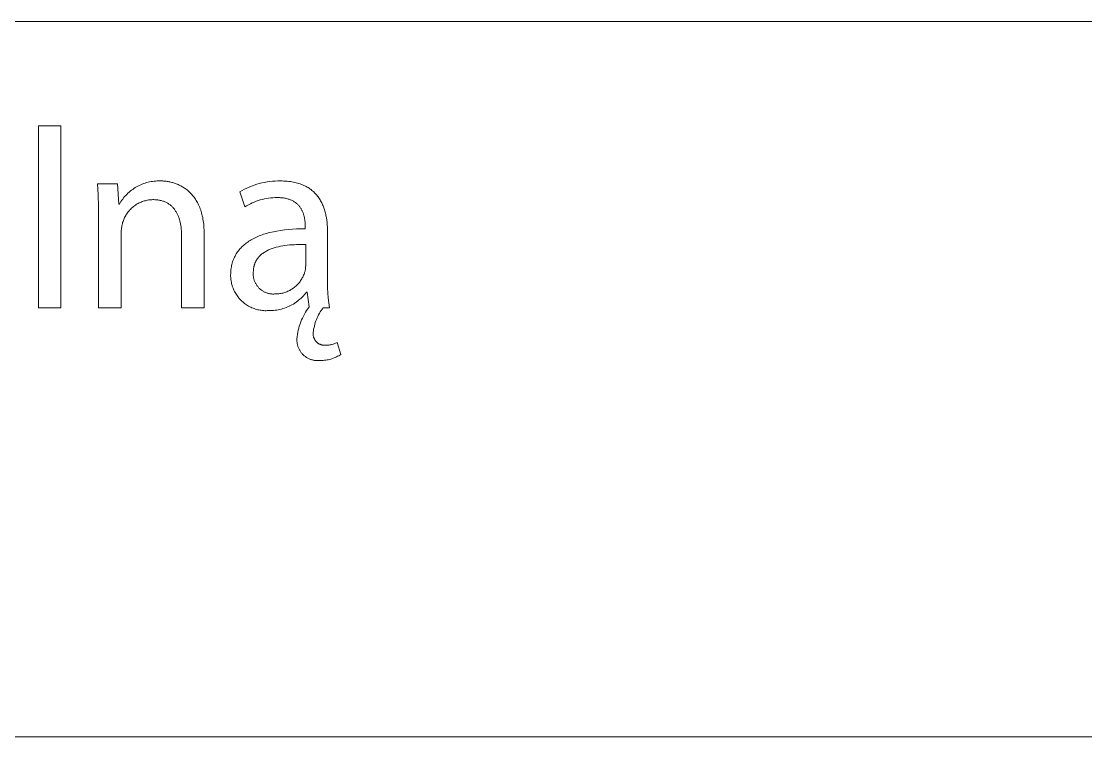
# Model space of a CAD drawing. Header units: millimetres. Extents: x -1246 to 2331, y -493 to 2006.
# Drawn here: x 2033.2 to 2182, y -492.9 to -392.9 of the extents above; entities that cross this region are included whole.
import ezdxf

# ---------------------------------------------------------------- set-up
doc = ezdxf.new("R2010")
doc.units = ezdxf.units.MM
doc.header["$MEASUREMENT"] = 0
doc.layers.add('Domyślny', color=7, linetype='Continuous', true_color=0x000000)

msp = doc.modelspace()

# ---------------------------------------------------------------- linework, layer by layer
at = {"layer": 'Domyślny', "color": 18, "lineweight": 15, "true_color": 0x000000}
for p, q in [((979.01, -392.91), (2327.49, -392.91)), ((2035.56, -407.5), (2038.71, -407.5)), ((2035.56, -432.93), (2035.56, -407.5)), ((2038.71, -407.5), (2038.71, -432.93)), ((2051.33, -415.3), (2051.54, -415.27)), ((2051.54, -415.27), (2051.75, -415.24)), ((2051.75, -415.24), (2051.97, -415.22)), ((2051.97, -415.22), (2052.19, -415.21)), ((2052.19, -415.21), (2052.4, -415.2)), ((2052.4, -415.2), (2052.62, -415.2)), ((2052.62, -415.2), (2052.73, -415.2)), ((2052.73, -415.2), (2052.85, -415.21)), ((2052.85, -415.21), (2052.97, -415.21)), ((2052.97, -415.21), (2053.08, -415.22)), ((2053.08, -415.22), (2053.2, -415.23)), ((2053.2, -415.23), (2053.33, -415.24)), ((2053.33, -415.24), (2053.45, -415.26)), ((2053.45, -415.26), (2053.57, -415.28)), ((2053.57, -415.28), (2053.7, -415.3)), ((2067.92, -415.29), (2068.29, -415.25)), ((2068.29, -415.25), (2068.66, -415.22)), ((2068.66, -415.22), (2069.04, -415.21)), ((2069.04, -415.21), (2069.41, -415.21)), ((2069.41, -415.21), (2069.66, -415.21)), ((2069.66, -415.21), (2069.9, -415.22)), ((2069.9, -415.22), (2070.13, -415.23)), ((2070.13, -415.23), (2070.36, -415.25)), ((2070.36, -415.25), (2070.58, -415.27)), ((2070.58, -415.27), (2070.8, -415.3)), ((2043.93, -417.16), (2043.84, -415.6)), ((2043.84, -415.6), (2046.64, -415.6)), ((2046.64, -415.6), (2046.82, -418.47)), ((2048.24, -416.79), (2048.41, -416.65)), ((2048.41, -416.65), (2048.58, -416.51)), ((2048.58, -416.51), (2048.75, -416.39)), ((2048.75, -416.39), (2048.93, -416.26)), ((2048.93, -416.26), (2049.11, -416.15)), ((2049.11, -416.15), (2049.3, -416.04)), ((2049.3, -416.04), (2049.49, -415.93)), ((2049.49, -415.93), (2049.68, -415.83)), ((2049.68, -415.83), (2049.88, -415.74)), ((2049.88, -415.74), (2050.08, -415.66)), ((2050.08, -415.66), (2050.28, -415.58)), ((2050.28, -415.58), (2050.49, -415.51)), ((2050.49, -415.51), (2050.69, -415.45)), ((2050.69, -415.45), (2050.9, -415.39)), ((2050.9, -415.39), (2051.11, -415.34)), ((2051.11, -415.34), (2051.33, -415.3)), ((2053.7, -415.3), (2053.82, -415.32)), ((2053.82, -415.32), (2053.95, -415.35)), ((2053.95, -415.35), (2054.08, -415.37)), ((2054.08, -415.37), (2054.21, -415.41)), ((2054.21, -415.41), (2054.33, -415.44)), ((2054.33, -415.44), (2054.46, -415.48)), ((2054.46, -415.48), (2054.59, -415.52)), ((2054.59, -415.52), (2054.72, -415.56)), ((2054.72, -415.56), (2054.85, -415.61)), ((2054.85, -415.61), (2054.98, -415.66)), ((2054.98, -415.66), (2055.11, -415.72)), ((2055.11, -415.72), (2055.23, -415.78)), ((2055.23, -415.78), (2055.36, -415.84)), ((2055.36, -415.84), (2055.49, -415.9)), ((2055.49, -415.9), (2055.61, -415.97)), ((2055.61, -415.97), (2055.74, -416.04)), ((2055.74, -416.04), (2055.86, -416.12)), ((2055.86, -416.12), (2055.99, -416.2)), ((2055.99, -416.2), (2056.11, -416.29)), ((2056.11, -416.29), (2056.23, -416.37)), ((2056.23, -416.37), (2056.35, -416.47)), ((2056.35, -416.47), (2056.47, -416.56)), ((2056.47, -416.56), (2056.58, -416.66)), ((2056.58, -416.66), (2056.7, -416.77)), ((2056.7, -416.77), (2056.81, -416.88)), ((2063.72, -416.74), (2064.04, -416.56)), ((2064.43, -418.83), (2063.72, -416.74)), ((2064.04, -416.56), (2064.37, -416.38)), ((2064.37, -416.38), (2064.71, -416.22)), ((2064.71, -416.22), (2065.05, -416.07)), ((2065.05, -416.07), (2065.39, -415.93)), ((2065.39, -415.93), (2065.74, -415.8)), ((2065.74, -415.8), (2066.1, -415.68)), ((2066.1, -415.68), (2066.46, -415.58)), ((2066.46, -415.58), (2066.82, -415.49)), ((2066.82, -415.49), (2067.18, -415.41)), ((2067.18, -415.41), (2067.55, -415.34)), ((2067.55, -415.34), (2067.92, -415.29)), ((2070.8, -415.3), (2071.01, -415.33)), ((2071.01, -415.33), (2071.22, -415.37)), ((2071.22, -415.37), (2071.42, -415.41)), ((2071.42, -415.41), (2071.61, -415.46)), ((2071.61, -415.46), (2071.8, -415.51)), ((2071.8, -415.51), (2071.99, -415.56)), ((2071.99, -415.56), (2072.17, -415.62)), ((2072.17, -415.62), (2072.34, -415.69)), ((2072.34, -415.69), (2072.51, -415.75)), ((2072.51, -415.75), (2072.68, -415.83)), ((2072.68, -415.83), (2072.84, -415.9)), ((2072.84, -415.9), (2072.99, -415.98)), ((2072.99, -415.98), (2073.14, -416.07)), ((2073.14, -416.07), (2073.29, -416.15)), ((2073.29, -416.15), (2073.43, -416.24)), ((2073.43, -416.24), (2073.56, -416.34)), ((2073.56, -416.34), (2073.7, -416.43)), ((2073.7, -416.43), (2073.82, -416.54)), ((2073.82, -416.54), (2073.95, -416.64)), ((2073.95, -416.64), (2074.07, -416.75)), ((2074.07, -416.75), (2074.18, -416.86)), ((2043.98, -418.73), (2043.93, -417.16)), ((2047, -418.28), (2047.11, -418.1)), ((2047.11, -418.1), (2047.23, -417.92)), ((2047.23, -417.92), (2047.36, -417.74)), ((2047.36, -417.74), (2047.49, -417.57)), ((2047.49, -417.57), (2047.63, -417.4)), ((2047.63, -417.4), (2047.78, -417.24)), ((2047.78, -417.24), (2047.93, -417.09)), ((2047.93, -417.09), (2048.08, -416.94)), ((2048.08, -416.94), (2048.24, -416.79)), ((2049.8, -418.22), (2049.66, -418.29)), ((2049.94, -418.16), (2049.8, -418.22)), ((2050.09, -418.1), (2049.94, -418.16)), ((2050.23, -418.05), (2050.09, -418.1)), ((2050.38, -418.01), (2050.23, -418.05)), ((2050.53, -417.97), (2050.38, -418.01)), ((2050.68, -417.93), (2050.53, -417.97)), ((2050.83, -417.9), (2050.68, -417.93)), ((2050.98, -417.87), (2050.83, -417.9)), ((2051.13, -417.85), (2050.98, -417.87)), ((2051.29, -417.84), (2051.13, -417.85)), ((2051.44, -417.83), (2051.29, -417.84)), ((2051.59, -417.82), (2051.44, -417.83)), ((2051.73, -417.82), (2051.59, -417.82)), ((2051.87, -417.83), (2051.73, -417.82)), ((2052, -417.84), (2051.87, -417.83)), ((2052.13, -417.85), (2052, -417.84)), ((2052.25, -417.86), (2052.13, -417.85)), ((2052.38, -417.88), (2052.25, -417.86)), ((2052.5, -417.9), (2052.38, -417.88)), ((2052.61, -417.93), (2052.5, -417.9)), ((2052.73, -417.96), (2052.61, -417.93)), ((2052.84, -417.99), (2052.73, -417.96)), ((2052.95, -418.02), (2052.84, -417.99)), ((2053.06, -418.06), (2052.95, -418.02)), ((2053.17, -418.1), (2053.06, -418.06)), ((2053.27, -418.14), (2053.17, -418.1)), ((2053.37, -418.18), (2053.27, -418.14)), ((2053.47, -418.23), (2053.37, -418.18)), ((2053.56, -418.28), (2053.47, -418.23)), ((2056.81, -416.88), (2056.92, -416.99)), ((2056.92, -416.99), (2057.03, -417.11)), ((2057.03, -417.11), (2057.13, -417.24)), ((2057.13, -417.24), (2057.24, -417.37)), ((2057.24, -417.37), (2057.34, -417.5)), ((2057.34, -417.5), (2057.44, -417.64)), ((2057.44, -417.64), (2057.54, -417.78)), ((2057.54, -417.78), (2057.63, -417.93)), ((2057.63, -417.93), (2057.72, -418.08)), ((2057.72, -418.08), (2057.81, -418.24)), ((2057.81, -418.24), (2057.89, -418.4)), ((2065.76, -418.16), (2065.48, -418.27)), ((2066.03, -418.05), (2065.76, -418.16)), ((2066.31, -417.95), (2066.03, -418.05)), ((2066.6, -417.87), (2066.31, -417.95)), ((2066.89, -417.79), (2066.6, -417.87)), ((2067.18, -417.72), (2066.89, -417.79)), ((2067.47, -417.66), (2067.18, -417.72)), ((2067.76, -417.62), (2067.47, -417.66)), ((2068.06, -417.58), (2067.76, -417.62)), ((2068.35, -417.55), (2068.06, -417.58)), ((2068.65, -417.54), (2068.35, -417.55)), ((2068.95, -417.53), (2068.65, -417.54)), ((2069.11, -417.53), (2068.95, -417.53)), ((2069.27, -417.54), (2069.11, -417.53)), ((2069.42, -417.55), (2069.27, -417.54)), ((2069.57, -417.56), (2069.42, -417.55)), ((2069.72, -417.57), (2069.57, -417.56)), ((2069.86, -417.59), (2069.72, -417.57)), ((2070, -417.62), (2069.86, -417.59)), ((2070.13, -417.64), (2070, -417.62)), ((2070.26, -417.67), (2070.13, -417.64)), ((2070.38, -417.7), (2070.26, -417.67)), ((2070.51, -417.74), (2070.38, -417.7)), ((2070.62, -417.78), (2070.51, -417.74)), ((2070.74, -417.82), (2070.62, -417.78)), ((2070.84, -417.86), (2070.74, -417.82)), ((2070.95, -417.91), (2070.84, -417.86)), ((2071.05, -417.96), (2070.95, -417.91)), ((2071.15, -418.01), (2071.05, -417.96)), ((2071.25, -418.06), (2071.15, -418.01)), ((2071.34, -418.11), (2071.25, -418.06)), ((2071.43, -418.17), (2071.34, -418.11)), ((2071.51, -418.23), (2071.43, -418.17)), ((2071.59, -418.29), (2071.51, -418.23)), ((2074.18, -416.86), (2074.29, -416.97)), ((2074.29, -416.97), (2074.4, -417.09)), ((2074.4, -417.09), (2074.5, -417.21)), ((2074.5, -417.21), (2074.6, -417.33)), ((2074.6, -417.33), (2074.69, -417.45)), ((2074.69, -417.45), (2074.78, -417.58)), ((2074.78, -417.58), (2074.87, -417.71)), ((2074.87, -417.71), (2074.95, -417.84)), ((2074.95, -417.84), (2075.03, -417.97)), ((2075.03, -417.97), (2075.11, -418.11)), ((2075.11, -418.11), (2075.18, -418.25)), ((2075.18, -418.25), (2075.25, -418.39)), ((2043.98, -420.3), (2043.98, -418.73)), ((2046.82, -418.47), (2046.89, -418.47)), ((2046.89, -418.47), (2047, -418.28)), ((2048.03, -419.66), (2047.94, -419.79)), ((2048.12, -419.54), (2048.03, -419.66)), ((2048.22, -419.42), (2048.12, -419.54)), ((2048.32, -419.31), (2048.22, -419.42)), ((2048.43, -419.19), (2048.32, -419.31)), ((2048.54, -419.08), (2048.43, -419.19)), ((2048.65, -418.98), (2048.54, -419.08)), ((2048.76, -418.88), (2048.65, -418.98)), ((2048.88, -418.78), (2048.76, -418.88)), ((2049.01, -418.69), (2048.88, -418.78)), ((2049.13, -418.6), (2049.01, -418.69)), ((2049.26, -418.51), (2049.13, -418.6)), ((2049.39, -418.43), (2049.26, -418.51)), ((2049.53, -418.36), (2049.39, -418.43)), ((2049.66, -418.29), (2049.53, -418.36)), ((2053.65, -418.33), (2053.56, -418.28)), ((2053.74, -418.39), (2053.65, -418.33)), ((2053.83, -418.45), (2053.74, -418.39)), ((2053.92, -418.51), (2053.83, -418.45)), ((2054, -418.57), (2053.92, -418.51)), ((2054.08, -418.64), (2054, -418.57)), ((2054.16, -418.71), (2054.08, -418.64)), ((2054.24, -418.78), (2054.16, -418.71)), ((2054.31, -418.85), (2054.24, -418.78)), ((2054.38, -418.92), (2054.31, -418.85)), ((2054.45, -419), (2054.38, -418.92)), ((2054.52, -419.08), (2054.45, -419)), ((2054.58, -419.16), (2054.52, -419.08)), ((2054.64, -419.25), (2054.58, -419.16)), ((2054.7, -419.33), (2054.64, -419.25)), ((2054.76, -419.42), (2054.7, -419.33)), ((2054.82, -419.51), (2054.76, -419.42)), ((2054.87, -419.61), (2054.82, -419.51)), ((2054.92, -419.7), (2054.87, -419.61)), ((2054.97, -419.8), (2054.92, -419.7)), ((2057.89, -418.4), (2057.97, -418.57)), ((2057.97, -418.57), (2058.05, -418.74)), ((2058.05, -418.74), (2058.12, -418.92)), ((2058.12, -418.92), (2058.19, -419.11)), ((2058.19, -419.11), (2058.26, -419.3)), ((2058.26, -419.3), (2058.32, -419.49)), ((2058.32, -419.49), (2058.38, -419.69)), ((2058.38, -419.69), (2058.44, -419.9)), ((2064.69, -418.68), (2064.43, -418.83)), ((2064.95, -418.53), (2064.69, -418.68)), ((2065.21, -418.4), (2064.95, -418.53)), ((2065.48, -418.27), (2065.21, -418.4)), ((2071.67, -418.36), (2071.59, -418.29)), ((2071.74, -418.42), (2071.67, -418.36)), ((2071.82, -418.49), (2071.74, -418.42)), ((2071.89, -418.56), (2071.82, -418.49)), ((2071.95, -418.63), (2071.89, -418.56)), ((2072.01, -418.7), (2071.95, -418.63)), ((2072.07, -418.77), (2072.01, -418.7)), ((2072.13, -418.85), (2072.07, -418.77)), ((2072.19, -418.92), (2072.13, -418.85)), ((2072.24, -419), (2072.19, -418.92)), ((2072.29, -419.08), (2072.24, -419)), ((2072.33, -419.16), (2072.29, -419.08)), ((2072.38, -419.24), (2072.33, -419.16)), ((2072.42, -419.32), (2072.38, -419.24)), ((2072.46, -419.4), (2072.42, -419.32)), ((2072.5, -419.48), (2072.46, -419.4)), ((2072.53, -419.56), (2072.5, -419.48)), ((2072.57, -419.65), (2072.53, -419.56)), ((2072.6, -419.73), (2072.57, -419.65)), ((2072.63, -419.81), (2072.6, -419.73)), ((2075.25, -418.39), (2075.31, -418.53)), ((2075.31, -418.53), (2075.37, -418.68)), ((2075.37, -418.68), (2075.43, -418.82)), ((2075.43, -418.82), (2075.49, -418.97)), ((2075.49, -418.97), (2075.54, -419.12)), ((2075.54, -419.12), (2075.59, -419.27)), ((2075.59, -419.27), (2075.63, -419.42)), ((2075.63, -419.42), (2075.67, -419.57)), ((2075.67, -419.57), (2075.71, -419.73)), ((2075.71, -419.73), (2075.75, -419.88)), ((2043.98, -432.94), (2043.98, -420.3)), ((2047.31, -421.18), (2047.28, -421.33)), ((2047.35, -421.04), (2047.31, -421.18)), ((2047.4, -420.89), (2047.35, -421.04)), ((2047.45, -420.75), (2047.4, -420.89)), ((2047.51, -420.6), (2047.45, -420.75)), ((2047.57, -420.46), (2047.51, -420.6)), ((2047.63, -420.32), (2047.57, -420.46)), ((2047.7, -420.19), (2047.63, -420.32)), ((2047.78, -420.05), (2047.7, -420.19)), ((2047.86, -419.92), (2047.78, -420.05)), ((2047.94, -419.79), (2047.86, -419.92)), ((2055.02, -419.89), (2054.97, -419.8)), ((2055.07, -419.99), (2055.02, -419.89)), ((2055.11, -420.09), (2055.07, -419.99)), ((2055.15, -420.2), (2055.11, -420.09)), ((2055.19, -420.3), (2055.15, -420.2)), ((2055.23, -420.41), (2055.19, -420.3)), ((2055.26, -420.52), (2055.23, -420.41)), ((2055.3, -420.63), (2055.26, -420.52)), ((2055.33, -420.74), (2055.3, -420.63)), ((2055.36, -420.85), (2055.33, -420.74)), ((2055.39, -420.96), (2055.36, -420.85)), ((2055.44, -421.2), (2055.39, -420.96)), ((2055.48, -421.43), (2055.44, -421.2)), ((2058.44, -419.9), (2058.49, -420.11)), ((2058.49, -420.11), (2058.54, -420.33)), ((2058.54, -420.33), (2058.58, -420.56)), ((2058.58, -420.56), (2058.62, -420.79)), ((2058.62, -420.79), (2058.65, -421.02)), ((2058.65, -421.02), (2058.68, -421.27)), ((2072.65, -419.9), (2072.63, -419.81)), ((2072.68, -419.98), (2072.65, -419.9)), ((2072.7, -420.06), (2072.68, -419.98)), ((2072.72, -420.15), (2072.7, -420.06)), ((2072.74, -420.23), (2072.72, -420.15)), ((2072.76, -420.31), (2072.74, -420.23)), ((2072.79, -420.48), (2072.76, -420.31)), ((2072.82, -420.64), (2072.79, -420.48)), ((2072.84, -420.8), (2072.82, -420.64)), ((2072.85, -420.96), (2072.84, -420.8)), ((2072.86, -421.11), (2072.85, -420.96)), ((2072.87, -421.26), (2072.86, -421.11)), ((2075.75, -419.88), (2075.78, -420.04)), ((2075.78, -420.04), (2075.82, -420.2)), ((2075.82, -420.2), (2075.84, -420.36)), ((2075.84, -420.36), (2075.89, -420.68)), ((2075.89, -420.68), (2075.93, -421)), ((2075.93, -421), (2075.96, -421.33)), ((2047.16, -422.07), (2047.15, -422.22)), ((2047.15, -422.22), (2047.15, -422.37)), ((2047.15, -422.37), (2047.15, -422.52)), ((2047.15, -422.52), (2047.15, -432.94)), ((2047.18, -421.92), (2047.16, -422.07)), ((2047.19, -421.77), (2047.18, -421.92)), ((2047.22, -421.62), (2047.19, -421.77)), ((2047.24, -421.47), (2047.22, -421.62)), ((2047.28, -421.33), (2047.24, -421.47)), ((2055.52, -421.68), (2055.48, -421.43)), ((2055.55, -421.92), (2055.52, -421.68)), ((2055.57, -422.17), (2055.55, -421.92)), ((2055.58, -422.43), (2055.57, -422.17)), ((2055.59, -422.68), (2055.58, -422.43)), ((2055.6, -422.95), (2055.59, -422.68)), ((2058.68, -421.27), (2058.7, -421.52)), ((2058.7, -421.52), (2058.72, -421.77)), ((2058.72, -421.77), (2058.73, -422.03)), ((2058.73, -422.03), (2058.74, -422.3)), ((2058.74, -422.3), (2058.74, -422.58)), ((2058.74, -422.58), (2058.74, -432.94)), ((2066.85, -422.75), (2067.06, -422.67)), ((2067.06, -422.67), (2067.28, -422.6)), ((2067.28, -422.6), (2067.5, -422.54)), ((2067.5, -422.54), (2067.72, -422.47)), ((2067.72, -422.47), (2067.95, -422.41)), ((2067.95, -422.41), (2068.43, -422.3)), ((2068.43, -422.3), (2068.92, -422.21)), ((2068.92, -422.21), (2069.43, -422.12)), ((2069.43, -422.12), (2069.96, -422.05)), ((2069.96, -422.05), (2070.51, -422)), ((2070.51, -422), (2071.08, -421.95)), ((2071.08, -421.95), (2071.66, -421.92)), ((2071.66, -421.92), (2072.26, -421.9)), ((2072.26, -421.9), (2072.88, -421.9)), ((2072.88, -421.41), (2072.87, -421.26)), ((2072.88, -421.54), (2072.88, -421.41)), ((2072.88, -421.9), (2072.88, -421.54)), ((2075.96, -421.33), (2075.98, -421.65)), ((2075.98, -421.65), (2075.99, -421.98)), ((2075.99, -421.98), (2076, -422.31)), ((2076, -422.31), (2076, -428.79)), ((2055.6, -432.94), (2055.6, -422.95)), ((2064.12, -424.33), (2064.25, -424.21)), ((2064.25, -424.21), (2064.39, -424.09)), ((2064.39, -424.09), (2064.53, -423.98)), ((2064.53, -423.98), (2064.68, -423.86)), ((2064.68, -423.86), (2064.84, -423.75)), ((2064.84, -423.75), (2065, -423.65)), ((2065, -423.65), (2065.16, -423.54)), ((2065.16, -423.54), (2065.33, -423.44)), ((2065.33, -423.44), (2065.5, -423.34)), ((2065.5, -423.34), (2065.68, -423.25)), ((2065.68, -423.25), (2065.86, -423.16)), ((2065.86, -423.16), (2066.05, -423.07)), ((2066.05, -423.07), (2066.24, -422.98)), ((2066.24, -422.98), (2066.44, -422.9)), ((2066.44, -422.9), (2066.64, -422.82)), ((2066.64, -422.82), (2066.85, -422.75)), ((2070.36, -424.2), (2070.04, -424.24)), ((2070.68, -424.16), (2070.36, -424.2)), ((2071, -424.14), (2070.68, -424.16)), ((2071.32, -424.12), (2071, -424.14)), ((2071.65, -424.1), (2071.32, -424.12)), ((2072.3, -424.09), (2071.65, -424.1)), ((2072.95, -424.09), (2072.3, -424.09)), ((2072.95, -427.09), (2072.95, -424.09)), ((2063.06, -425.72), (2063.14, -425.57)), ((2063.14, -425.57), (2063.23, -425.42)), ((2063.23, -425.42), (2063.32, -425.27)), ((2063.32, -425.27), (2063.42, -425.13)), ((2063.42, -425.13), (2063.53, -424.99)), ((2063.53, -424.99), (2063.63, -424.85)), ((2063.63, -424.85), (2063.75, -424.72)), ((2063.75, -424.72), (2063.87, -424.59)), ((2063.87, -424.59), (2063.99, -424.46)), ((2063.99, -424.46), (2064.12, -424.33)), ((2066.54, -425.67), (2066.49, -425.71)), ((2066.58, -425.63), (2066.54, -425.67)), ((2066.63, -425.58), (2066.58, -425.63)), ((2066.68, -425.54), (2066.63, -425.58)), ((2066.73, -425.5), (2066.68, -425.54)), ((2066.78, -425.46), (2066.73, -425.5)), ((2066.83, -425.41), (2066.78, -425.46)), ((2066.93, -425.34), (2066.83, -425.41)), ((2067.04, -425.26), (2066.93, -425.34)), ((2067.15, -425.19), (2067.04, -425.26)), ((2067.26, -425.12), (2067.15, -425.19)), ((2067.37, -425.05), (2067.26, -425.12)), ((2067.49, -424.99), (2067.37, -425.05)), ((2067.62, -424.92), (2067.49, -424.99)), ((2067.74, -424.86), (2067.62, -424.92)), ((2067.87, -424.81), (2067.74, -424.86)), ((2068, -424.75), (2067.87, -424.81)), ((2068.13, -424.7), (2068, -424.75)), ((2068.27, -424.65), (2068.13, -424.7)), ((2068.4, -424.61), (2068.27, -424.65)), ((2068.54, -424.56), (2068.4, -424.61)), ((2068.69, -424.52), (2068.54, -424.56)), ((2068.83, -424.48), (2068.69, -424.52)), ((2069.12, -424.41), (2068.83, -424.48)), ((2069.42, -424.34), (2069.12, -424.41)), ((2069.73, -424.29), (2069.42, -424.34)), ((2070.04, -424.24), (2069.73, -424.29)), ((2062.55, -427.22), (2062.59, -427.04)), ((2062.59, -427.04), (2062.63, -426.87)), ((2062.63, -426.87), (2062.67, -426.69)), ((2062.67, -426.69), (2062.72, -426.52)), ((2062.72, -426.52), (2062.78, -426.36)), ((2062.78, -426.36), (2062.84, -426.19)), ((2062.84, -426.19), (2062.91, -426.03)), ((2062.91, -426.03), (2062.98, -425.88)), ((2062.98, -425.88), (2063.06, -425.72)), ((2065.71, -427.18), (2065.69, -427.25)), ((2065.72, -427.11), (2065.71, -427.18)), ((2065.74, -427.05), (2065.72, -427.11)), ((2065.76, -426.98), (2065.74, -427.05)), ((2065.78, -426.92), (2065.76, -426.98)), ((2065.8, -426.85), (2065.78, -426.92)), ((2065.82, -426.79), (2065.8, -426.85)), ((2065.84, -426.73), (2065.82, -426.79)), ((2065.87, -426.67), (2065.84, -426.73)), ((2065.89, -426.61), (2065.87, -426.67)), ((2065.92, -426.55), (2065.89, -426.61)), ((2065.95, -426.49), (2065.92, -426.55)), ((2065.97, -426.43), (2065.95, -426.49)), ((2066, -426.37), (2065.97, -426.43)), ((2066.04, -426.32), (2066, -426.37)), ((2066.07, -426.26), (2066.04, -426.32)), ((2066.1, -426.21), (2066.07, -426.26)), ((2066.14, -426.16), (2066.1, -426.21)), ((2066.17, -426.1), (2066.14, -426.16)), ((2066.21, -426.05), (2066.17, -426.1)), ((2066.25, -426), (2066.21, -426.05)), ((2066.28, -425.95), (2066.25, -426)), ((2066.32, -425.9), (2066.28, -425.95)), ((2066.37, -425.85), (2066.32, -425.9)), ((2066.41, -425.81), (2066.37, -425.85)), ((2066.45, -425.76), (2066.41, -425.81)), ((2066.49, -425.71), (2066.45, -425.76)), ((2072.94, -427.2), (2072.95, -427.09)), ((2062.45, -428.35), (2062.46, -428.15)), ((2062.45, -428.52), (2062.45, -428.35)), ((2062.46, -428.69), (2062.45, -428.52)), ((2062.46, -427.96), (2062.48, -427.77)), ((2062.46, -428.15), (2062.46, -427.96)), ((2062.48, -427.77), (2062.5, -427.58)), ((2062.5, -427.58), (2062.52, -427.4)), ((2062.52, -427.4), (2062.55, -427.22)), ((2065.62, -428.08), (2065.61, -428.18)), ((2065.61, -428.18), (2065.61, -428.28)), ((2065.61, -428.28), (2065.62, -428.37)), ((2065.63, -427.83), (2065.62, -427.91)), ((2065.62, -427.91), (2065.62, -427.99)), ((2065.62, -427.99), (2065.62, -428.08)), ((2065.62, -428.37), (2065.62, -428.47)), ((2065.62, -428.47), (2065.63, -428.56)), ((2065.64, -427.61), (2065.63, -427.68)), ((2065.63, -427.68), (2065.63, -427.76)), ((2065.63, -427.76), (2065.63, -427.83)), ((2065.63, -428.56), (2065.65, -428.66)), ((2065.65, -427.53), (2065.64, -427.61)), ((2065.66, -427.46), (2065.65, -427.53)), ((2065.65, -428.66), (2065.66, -428.75)), ((2065.67, -427.39), (2065.66, -427.46)), ((2065.68, -427.32), (2065.67, -427.39)), ((2065.69, -427.25), (2065.68, -427.32)), ((2072.47, -428.77), (2072.54, -428.64)), ((2072.54, -428.64), (2072.6, -428.5)), ((2072.6, -428.5), (2072.66, -428.37)), ((2072.66, -428.37), (2072.72, -428.23)), ((2072.72, -428.23), (2072.77, -428.1)), ((2072.77, -428.1), (2072.8, -428)), ((2072.8, -428), (2072.83, -427.9)), ((2072.83, -427.9), (2072.86, -427.8)), ((2072.86, -427.8), (2072.88, -427.7)), ((2072.88, -427.7), (2072.9, -427.6)), ((2072.9, -427.6), (2072.91, -427.5)), ((2072.91, -427.5), (2072.93, -427.4)), ((2072.93, -427.4), (2072.94, -427.3)), ((2072.94, -427.3), (2072.94, -427.2)), ((2062.47, -428.86), (2062.46, -428.69)), ((2062.49, -429.02), (2062.47, -428.86)), ((2062.52, -429.19), (2062.49, -429.02)), ((2062.55, -429.36), (2062.52, -429.19)), ((2062.58, -429.53), (2062.55, -429.36)), ((2062.63, -429.69), (2062.58, -429.53)), ((2062.67, -429.86), (2062.63, -429.69)), ((2062.73, -430.02), (2062.67, -429.86)), ((2062.79, -430.18), (2062.73, -430.02)), ((2065.66, -428.75), (2065.68, -428.85)), ((2065.68, -428.85), (2065.71, -428.94)), ((2065.71, -428.94), (2065.73, -429.03)), ((2065.73, -429.03), (2065.76, -429.12)), ((2065.76, -429.12), (2065.8, -429.21)), ((2065.8, -429.21), (2065.83, -429.3)), ((2065.83, -429.3), (2065.87, -429.39)), ((2065.87, -429.39), (2065.91, -429.48)), ((2065.91, -429.48), (2065.96, -429.56)), ((2065.96, -429.56), (2066, -429.65)), ((2066, -429.65), (2066.05, -429.73)), ((2066.05, -429.73), (2066.11, -429.81)), ((2066.11, -429.81), (2066.16, -429.88)), ((2066.16, -429.88), (2066.22, -429.96)), ((2066.22, -429.96), (2066.28, -430.03)), ((2066.28, -430.03), (2066.35, -430.11)), ((2066.35, -430.11), (2066.41, -430.18)), ((2071.21, -430.19), (2071.33, -430.1)), ((2071.33, -430.1), (2071.45, -430.01)), ((2071.45, -430.01), (2071.56, -429.91)), ((2071.56, -429.91), (2071.67, -429.81)), ((2071.67, -429.81), (2071.77, -429.71)), ((2071.77, -429.71), (2071.87, -429.6)), ((2071.87, -429.6), (2071.97, -429.49)), ((2071.97, -429.49), (2072.06, -429.38)), ((2072.06, -429.38), (2072.15, -429.26)), ((2072.15, -429.26), (2072.24, -429.14)), ((2072.24, -429.14), (2072.32, -429.02)), ((2072.32, -429.02), (2072.4, -428.9)), ((2072.4, -428.9), (2072.47, -428.77)), ((2076, -428.79), (2075.99, -429.48)), ((2075.99, -429.48), (2076.01, -430.17)), ((2062.85, -430.34), (2062.79, -430.18)), ((2062.92, -430.49), (2062.85, -430.34)), ((2062.99, -430.64), (2062.92, -430.49)), ((2063.07, -430.79), (2062.99, -430.64)), ((2063.16, -430.94), (2063.07, -430.79)), ((2063.25, -431.09), (2063.16, -430.94)), ((2063.34, -431.23), (2063.25, -431.09)), ((2063.44, -431.36), (2063.34, -431.23)), ((2063.55, -431.5), (2063.44, -431.36)), ((2063.66, -431.63), (2063.55, -431.5)), ((2063.77, -431.76), (2063.66, -431.63)), ((2066.41, -430.18), (2066.48, -430.24)), ((2066.48, -430.24), (2066.55, -430.31)), ((2066.55, -430.31), (2066.63, -430.37)), ((2066.63, -430.37), (2066.7, -430.43)), ((2066.7, -430.43), (2066.78, -430.49)), ((2066.78, -430.49), (2066.86, -430.54)), ((2066.86, -430.54), (2066.94, -430.59)), ((2066.94, -430.59), (2067.02, -430.64)), ((2067.02, -430.64), (2067.1, -430.69)), ((2067.1, -430.69), (2067.19, -430.73)), ((2067.19, -430.73), (2067.28, -430.77)), ((2067.28, -430.77), (2067.37, -430.81)), ((2067.37, -430.81), (2067.46, -430.84)), ((2067.46, -430.84), (2067.55, -430.87)), ((2067.55, -430.87), (2067.64, -430.9)), ((2067.64, -430.9), (2067.73, -430.93)), ((2067.73, -430.93), (2067.82, -430.95)), ((2067.82, -430.95), (2067.92, -430.97)), ((2067.92, -430.97), (2068.01, -430.98)), ((2068.01, -430.98), (2068.11, -430.99)), ((2068.11, -430.99), (2068.2, -431)), ((2068.2, -431), (2068.3, -431.01)), ((2068.3, -431.01), (2068.4, -431.01)), ((2068.4, -431.01), (2068.49, -431.01)), ((2068.49, -431.01), (2068.59, -431)), ((2068.59, -431), (2068.74, -431)), ((2068.74, -431), (2068.88, -431)), ((2068.88, -431), (2069.03, -430.99)), ((2069.03, -430.99), (2069.18, -430.98)), ((2069.18, -430.98), (2069.32, -430.96)), ((2069.32, -430.96), (2069.47, -430.93)), ((2069.47, -430.93), (2069.61, -430.9)), ((2069.61, -430.9), (2069.76, -430.87)), ((2069.76, -430.87), (2069.9, -430.83)), ((2069.9, -430.83), (2070.04, -430.79)), ((2070.04, -430.79), (2070.18, -430.74)), ((2070.18, -430.74), (2070.31, -430.69)), ((2070.31, -430.69), (2070.45, -430.63)), ((2070.45, -430.63), (2070.58, -430.57)), ((2070.58, -430.57), (2070.71, -430.5)), ((2070.71, -430.5), (2070.84, -430.43)), ((2070.84, -430.43), (2070.97, -430.35)), ((2070.97, -430.35), (2071.09, -430.27)), ((2071.09, -430.27), (2071.21, -430.19)), ((2072.31, -431.59), (2072.14, -431.74)), ((2072.47, -431.43), (2072.31, -431.59)), ((2072.63, -431.27), (2072.47, -431.43)), ((2072.78, -431.1), (2072.63, -431.27)), ((2072.93, -430.93), (2072.78, -431.1)), ((2073.07, -430.75), (2072.93, -430.93)), ((2073.17, -430.75), (2073.07, -430.75)), ((2073.41, -432.82), (2073.17, -430.75)), ((2076.01, -430.17), (2076.05, -430.87)), ((2076.05, -430.87), (2076.11, -431.56)), ((2076.11, -431.56), (2076.18, -432.25)), ((2038.71, -432.93), (2035.56, -432.93)), ((2047.15, -432.94), (2043.98, -432.94)), ((2058.74, -432.94), (2055.6, -432.94)), ((2063.89, -431.88), (2063.77, -431.76)), ((2064.01, -432), (2063.89, -431.88)), ((2064.14, -432.11), (2064.01, -432)), ((2064.27, -432.22), (2064.14, -432.11)), ((2064.4, -432.33), (2064.27, -432.22)), ((2064.54, -432.43), (2064.4, -432.33)), ((2064.68, -432.52), (2064.54, -432.43)), ((2064.82, -432.62), (2064.68, -432.52)), ((2064.97, -432.7), (2064.82, -432.62)), ((2065.12, -432.78), (2064.97, -432.7)), ((2065.27, -432.86), (2065.12, -432.78)), ((2065.43, -432.93), (2065.27, -432.86)), ((2065.58, -432.99), (2065.43, -432.93)), ((2065.74, -433.05), (2065.58, -432.99)), ((2065.91, -433.11), (2065.74, -433.05)), ((2066.07, -433.16), (2065.91, -433.11)), ((2069.55, -433.11), (2069.33, -433.16)), ((2069.77, -433.05), (2069.55, -433.11)), ((2069.99, -432.98), (2069.77, -433.05)), ((2070.2, -432.9), (2069.99, -432.98)), ((2070.41, -432.82), (2070.2, -432.9)), ((2070.62, -432.72), (2070.41, -432.82)), ((2070.82, -432.62), (2070.62, -432.72)), ((2071.02, -432.52), (2070.82, -432.62)), ((2071.22, -432.41), (2071.02, -432.52)), ((2071.41, -432.29), (2071.22, -432.41)), ((2071.6, -432.16), (2071.41, -432.29)), ((2071.78, -432.03), (2071.6, -432.16)), ((2071.96, -431.89), (2071.78, -432.03)), ((2072.14, -431.74), (2071.96, -431.89)), ((2073.07, -433.32), (2073.24, -433.07)), ((2073.24, -433.07), (2073.41, -432.82)), ((2075.25, -433.12), (2075.11, -433.31)), ((2075.39, -432.93), (2075.25, -433.12)), ((2076.28, -432.93), (2075.39, -432.93)), ((2076.18, -432.25), (2076.28, -432.93)), ((2066.23, -433.2), (2066.07, -433.16)), ((2066.4, -433.24), (2066.23, -433.2)), ((2066.57, -433.27), (2066.4, -433.24)), ((2066.74, -433.29), (2066.57, -433.27)), ((2066.9, -433.31), (2066.74, -433.29)), ((2067.07, -433.33), (2066.9, -433.31)), ((2067.24, -433.34), (2067.07, -433.33)), ((2067.41, -433.34), (2067.24, -433.34)), ((2067.58, -433.33), (2067.41, -433.34)), ((2067.75, -433.32), (2067.58, -433.33)), ((2067.98, -433.32), (2067.75, -433.32)), ((2068.21, -433.32), (2067.98, -433.32)), ((2068.43, -433.3), (2068.21, -433.32)), ((2068.66, -433.28), (2068.43, -433.3)), ((2068.89, -433.25), (2068.66, -433.28)), ((2069.11, -433.21), (2068.89, -433.25)), ((2069.33, -433.16), (2069.11, -433.21)), ((2072.36, -434.64), (2072.49, -434.37)), ((2072.49, -434.37), (2072.62, -434.1)), ((2072.62, -434.1), (2072.76, -433.83)), ((2072.76, -433.83), (2072.91, -433.57)), ((2072.91, -433.57), (2073.07, -433.32)), ((2074.45, -434.55), (2074.37, -434.77)), ((2074.54, -434.34), (2074.45, -434.55)), ((2074.64, -434.13), (2074.54, -434.34)), ((2074.75, -433.92), (2074.64, -434.13)), ((2074.86, -433.71), (2074.75, -433.92)), ((2074.99, -433.51), (2074.86, -433.71)), ((2075.11, -433.31), (2074.99, -433.51)), ((2071.84, -436.36), (2071.9, -436.07)), ((2071.9, -436.07), (2071.97, -435.78)), ((2071.97, -435.78), (2072.05, -435.49)), ((2072.05, -435.49), (2072.15, -435.2)), ((2072.15, -435.2), (2072.25, -434.92)), ((2072.25, -434.92), (2072.36, -434.64)), ((2074.06, -435.91), (2074.03, -436.14)), ((2074.11, -435.68), (2074.06, -435.91)), ((2074.16, -435.45), (2074.11, -435.68)), ((2074.22, -435.22), (2074.16, -435.45)), ((2074.29, -435), (2074.22, -435.22)), ((2074.37, -434.77), (2074.29, -435)), ((2071.71, -437.26), (2071.74, -436.96)), ((2071.71, -437.36), (2071.71, -437.26)), ((2071.71, -437.46), (2071.71, -437.36)), ((2071.71, -437.56), (2071.71, -437.46)), ((2071.72, -437.65), (2071.71, -437.56)), ((2071.74, -436.96), (2071.78, -436.66)), ((2071.78, -436.66), (2071.84, -436.36)), ((2073.99, -436.48), (2073.98, -436.54)), ((2073.98, -436.54), (2073.98, -436.6)), ((2073.98, -436.6), (2073.99, -436.65)), ((2074, -436.37), (2073.99, -436.43)), ((2073.99, -436.43), (2073.99, -436.48)), ((2073.99, -436.65), (2073.99, -436.71)), ((2073.99, -436.71), (2074, -436.76)), ((2074.03, -436.14), (2074, -436.37)), ((2074, -436.76), (2074, -436.82)), ((2074, -436.82), (2074.01, -436.87)), ((2074.01, -436.87), (2074.03, -436.93)), ((2074.03, -436.93), (2074.04, -436.98)), ((2074.04, -436.98), (2074.05, -437.04)), ((2074.05, -437.04), (2074.07, -437.09)), ((2074.07, -437.09), (2074.09, -437.14)), ((2074.09, -437.14), (2074.11, -437.19)), ((2074.11, -437.19), (2074.13, -437.24)), ((2074.13, -437.24), (2074.16, -437.29)), ((2074.16, -437.29), (2074.18, -437.34)), ((2074.18, -437.34), (2074.21, -437.39)), ((2074.21, -437.39), (2074.24, -437.44)), ((2074.24, -437.44), (2074.27, -437.48)), ((2074.27, -437.48), (2074.3, -437.53)), ((2074.3, -437.53), (2074.34, -437.57)), ((2074.34, -437.57), (2074.37, -437.62)), ((2071.73, -437.75), (2071.72, -437.65)), ((2071.74, -437.85), (2071.73, -437.75)), ((2071.76, -437.95), (2071.74, -437.85)), ((2071.78, -438.05), (2071.76, -437.95)), ((2071.8, -438.15), (2071.78, -438.05)), ((2071.83, -438.24), (2071.8, -438.15)), ((2071.86, -438.34), (2071.83, -438.24)), ((2071.89, -438.43), (2071.86, -438.34)), ((2071.93, -438.53), (2071.89, -438.43)), ((2071.97, -438.62), (2071.93, -438.53)), ((2072.01, -438.71), (2071.97, -438.62)), ((2072.06, -438.8), (2072.01, -438.71)), ((2072.11, -438.88), (2072.06, -438.8)), ((2072.16, -438.97), (2072.11, -438.88)), ((2072.21, -439.05), (2072.16, -438.97)), ((2072.27, -439.13), (2072.21, -439.05)), ((2074.37, -437.62), (2074.41, -437.66)), ((2074.41, -437.66), (2074.45, -437.7)), ((2074.45, -437.7), (2074.49, -437.74)), ((2074.49, -437.74), (2074.53, -437.78)), ((2074.53, -437.78), (2074.57, -437.81)), ((2074.57, -437.81), (2074.62, -437.85)), ((2074.62, -437.85), (2074.66, -437.88)), ((2074.66, -437.88), (2074.71, -437.91)), ((2074.71, -437.91), (2074.75, -437.94)), ((2074.75, -437.94), (2074.8, -437.97)), ((2074.8, -437.97), (2074.85, -438)), ((2074.85, -438), (2074.9, -438.02)), ((2074.9, -438.02), (2074.95, -438.04)), ((2074.95, -438.04), (2075, -438.06)), ((2075, -438.06), (2075.05, -438.08)), ((2075.05, -438.08), (2075.11, -438.1)), ((2075.11, -438.1), (2075.16, -438.12)), ((2075.16, -438.12), (2075.21, -438.13)), ((2075.21, -438.13), (2075.27, -438.14)), ((2075.27, -438.14), (2075.32, -438.15)), ((2075.32, -438.15), (2075.38, -438.16)), ((2075.38, -438.16), (2075.43, -438.17)), ((2075.43, -438.17), (2075.49, -438.17)), ((2075.49, -438.17), (2075.54, -438.18)), ((2075.54, -438.18), (2075.6, -438.18)), ((2075.6, -438.18), (2075.66, -438.18)), ((2075.66, -438.18), (2075.71, -438.17)), ((2075.71, -438.17), (2075.83, -438.17)), ((2075.83, -438.17), (2075.96, -438.17)), ((2075.96, -438.17), (2076.08, -438.16)), ((2076.08, -438.16), (2076.2, -438.14)), ((2076.2, -438.14), (2076.32, -438.13)), ((2076.32, -438.13), (2076.44, -438.11)), ((2076.44, -438.11), (2076.56, -438.08)), ((2076.56, -438.08), (2076.67, -438.05)), ((2076.67, -438.05), (2076.79, -438.02)), ((2076.79, -438.02), (2076.91, -437.98)), ((2076.91, -437.98), (2077.02, -437.94)), ((2077.02, -437.94), (2077.13, -437.89)), ((2077.13, -437.89), (2077.25, -437.84)), ((2077.25, -437.84), (2077.36, -437.79)), ((2077.36, -437.79), (2077.86, -439.45)), ((2072.33, -439.21), (2072.27, -439.13)), ((2072.4, -439.29), (2072.33, -439.21)), ((2072.46, -439.36), (2072.4, -439.29)), ((2072.53, -439.44), (2072.46, -439.36)), ((2072.6, -439.51), (2072.53, -439.44)), ((2072.68, -439.58), (2072.6, -439.51)), ((2072.75, -439.64), (2072.68, -439.58)), ((2072.83, -439.7), (2072.75, -439.64)), ((2072.91, -439.76), (2072.83, -439.7)), ((2072.99, -439.82), (2072.91, -439.76)), ((2073.07, -439.88), (2072.99, -439.82)), ((2073.16, -439.93), (2073.07, -439.88)), ((2073.25, -439.98), (2073.16, -439.93)), ((2073.34, -440.02), (2073.25, -439.98)), ((2073.43, -440.06), (2073.34, -440.02)), ((2073.52, -440.1), (2073.43, -440.06)), ((2073.61, -440.14), (2073.52, -440.1)), ((2073.71, -440.17), (2073.61, -440.14)), ((2073.8, -440.2), (2073.71, -440.17)), ((2073.9, -440.23), (2073.8, -440.2)), ((2074, -440.25), (2073.9, -440.23)), ((2074.09, -440.27), (2074, -440.25)), ((2074.19, -440.29), (2074.09, -440.27)), ((2074.29, -440.3), (2074.19, -440.29)), ((2074.39, -440.31), (2074.29, -440.3)), ((2074.49, -440.32), (2074.39, -440.31)), ((2074.59, -440.32), (2074.49, -440.32)), ((2074.69, -440.32), (2074.59, -440.32)), ((2074.79, -440.31), (2074.69, -440.32)), ((2074.89, -440.3), (2074.79, -440.31)), ((2075.06, -440.31), (2074.89, -440.3)), ((2075.24, -440.3), (2075.06, -440.31)), ((2075.41, -440.29), (2075.24, -440.3)), ((2075.59, -440.27), (2075.41, -440.29)), ((2075.76, -440.25), (2075.59, -440.27)), ((2075.93, -440.22), (2075.76, -440.25)), ((2076.1, -440.19), (2075.93, -440.22)), ((2076.27, -440.15), (2076.1, -440.19)), ((2076.44, -440.1), (2076.27, -440.15)), ((2076.6, -440.05), (2076.44, -440.1)), ((2076.77, -439.99), (2076.6, -440.05)), ((2076.93, -439.93), (2076.77, -439.99)), ((2077.09, -439.86), (2076.93, -439.93)), ((2077.25, -439.79), (2077.09, -439.86)), ((2077.41, -439.71), (2077.25, -439.79)), ((2077.56, -439.63), (2077.41, -439.71)), ((2077.71, -439.54), (2077.56, -439.63)), ((2077.86, -439.45), (2077.71, -439.54)), ((2327.49, -492.87), (-1246.36, -492.87)), ((2327.49, -492.87), (979.01, -492.87))]:
    msp.add_line(p, q, dxfattribs=at)

doc.saveas('drawing.dxf')
